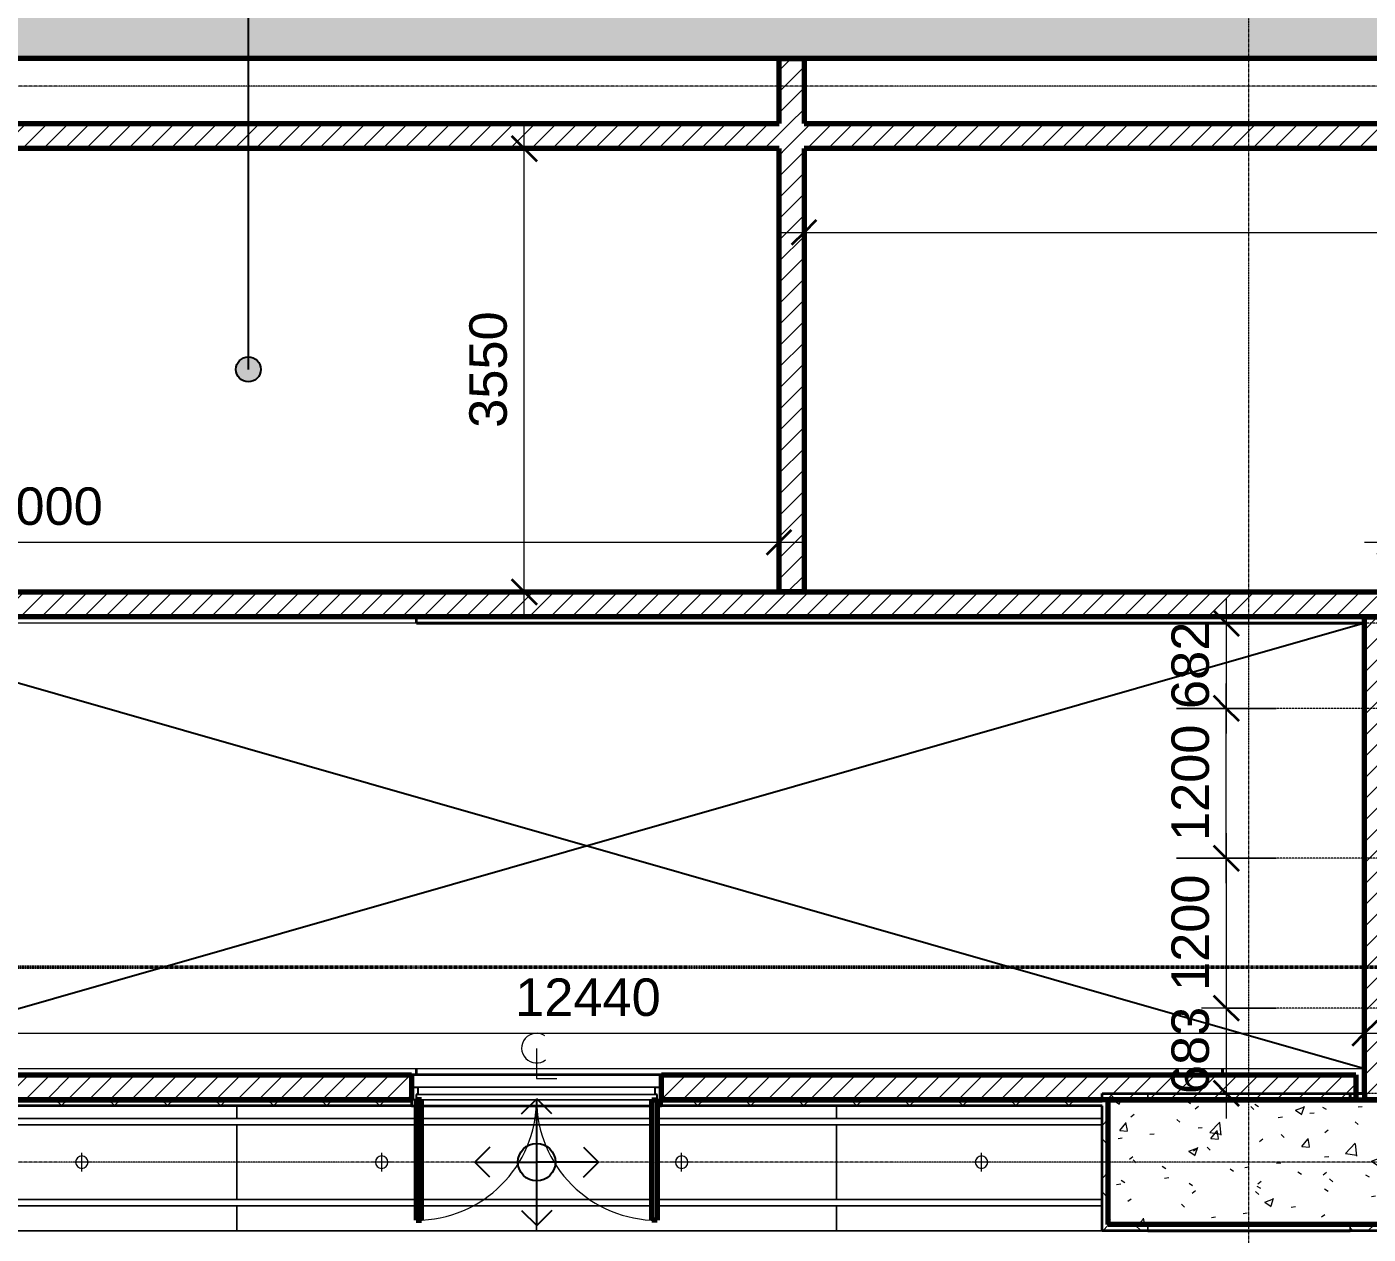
# Model space of a CAD drawing. Header units: millimetres. Extents: x -794326 to -715748, y -17796 to 22353.
# Drawn here: x -765862 to -755128, y 3003 to 12668 of the extents above; entities that cross this region are included whole.
import ezdxf

# ---------------------------------------------------------------- set-up
doc = ezdxf.new("R2010")
doc.units = ezdxf.units.MM
doc.linetypes.add('DPA_Grid _ Level 100', pattern=[10, 5.5, -1.6, 1.3, -1.6])
doc.linetypes.add('DPA_Hidden 50', pattern=[3, 2, -1])
for name, color, linetype, lineweight in [('_ _ A-DETL-OPENING', 1, 'Continuous', 25), ('A-ANNO-DIMS', 1, 'Continuous', 9), ('A-ANNO-DIMS-100', 1, 'Continuous', 9), ('A-ANNO-NOTE', 3, 'Continuous', 25), ('A-CLNG', 2, 'Continuous', 9), ('A-CLNG-PATT', 2, 'Continuous', 9), ('A-COLS', 5, 'Continuous', 70), ('A-COLS-E', 1, 'Continuous', 35), ('A-DETL', 1, 'Continuous', 70), ('A-DETL-GENF', 2, 'Continuous', 35), ('A-DOOR', 3, 'Continuous', 70), ('A-DOOR-E', 2, 'Continuous', 25), ('A-DOOR-FRAM', 3, 'Continuous', 25), ('A-FLOR-E', 2, 'Continuous', 35), ('A-GLAZ-CURT', 2, 'Continuous', 9), ('A-ROOM-IDEN', 3, 'Continuous', 25), ('A-WALL', 5, 'Continuous', 35), ('A-WALL-FNSH', 2, 'Continuous', 35), ('A-WALL-PATT', 1, 'Continuous', 35), ('E-LITE-EQPM', 2, 'Continuous', 35), ('G-ANNO-SECL', 3, 'Continuous', 9), ('S-GRID', 251, 'Continuous', 9), ('WALL-E', 2, 'Continuous', 35)]:
    doc.layers.add(name, color=color, linetype=linetype, lineweight=lineweight)
doc.styles.add('Arial_2', font='arial.ttf', dxfattribs={"height": 300})
doc.dimstyles.new('DPA-DIM-3_0_T-T', dxfattribs={"dimscale": 304.8, "dimtxt": 306.07782, "dimasz": 0.656168, "dimexe": 0.656168, "dimexo": 0.0625, "dimgap": 0.164042, "dimtad": 1, "dimdec": 0, "dimzin": 0, "dimdsep": 46, "dimtxsty": 'Arial_2', "dimblk1": 'OBLIQUE', "dimblk2": 'OBLIQUE', "dimsah": 1, "dimcen": 0.09, "dimdle": 0.656168, "dimadec": 8, "dimazin": 0, "dimtfac": 1, "dimtdec": 4, "dimtix": 1, "dimtmove": 0, "dimatfit": 3, "dimfxl": 1.312336, "dimfxlon": 1, "dimtvp": 1, "dimtolj": 1, "dimtzin": 0, "dimarcsym": 2})
pattern_1 = [(50, (0, 0), (728.7365, -63.7558), [76.2, -838.2]), (355, (0, 0), (-140.9716, 764.2276), [60.96, -670.56]), (100.451, (60.7, -5.3), (587.77, 700.46675), [64.76, -712.36]), (46.184, (0, 203.2), (1084.3162, -168.171), [114.3, -1257.3]), (96.636, (90.4, 189.2), (949.6099, 989.7098), [97.14, -1068.54]), (351.184, (0, 203.2), (949.6206, 989.7012), [91.44, -1005.84]), (21, (101.6, 152.4), (606.45787, -409.06057), [76.2, -838.2]), (326, (101.6, 152.4), (247.20834, 736.7529), [60.96, -670.56]), (71.451, (152.14, 118.3), (853.66825, 327.6855), [64.76, -712.36]), (37.5, (0, 0), (12.35469, 338.22012), [33.528, -628.904, 33.528, -647.192, -673.1]), (37.5, (0, 0), (12.35469, 338.22012), [-1343.152, 33.528, -639.572]), (7.5, (0, 0), (267.27887, 400.72213), [33.528, -354.584, 33.528, -613.664, -256.54]), (7.5, (0, 0), (267.27887, 400.72213), [-1035.304, 33.528, -223.012]), (327.5, (-226.57, 0), (542.36333, -22.91534), [33.528, -220.472, 33.528, -758.952, -1051.56]), (327.5, (-226.57, 0), (542.36333, -22.91534), [-1046.48, 33.528, -1018.032]), (317.5, (-328.17, 0), (592.51696, 101.7071), [33.528, -296.672, 33.528, -492.76, -746.76]), (317.5, (-328.17, 0), (592.51696, 101.7071), [-856.488, 33.528, -713.232])]
pattern_2 = [(45, (0, 0), (-84.852814, 84.852814), [])]
pattern_3 = [(45, (0, 0), (-212.13203, 212.13203), []), (135, (0, 0), (-212.13203, -212.13203), [])]

# ---------------------------------------------------------------- blocks, each defined once
blk = doc.blocks.new('DPA_DR-DB-SW - D28_2000x2550 mm-12778001-4282-01 ENLARGED LOWER PLATFORM LEVEL - REFLECTED CEILING PLAN - SHEET 3')
at = {"layer": 'A-DOOR'}
for p, q in [((-965, 1071.35), (-922, 1071.35)), ((-965, 106.35), (-965, 1071.35)), ((-922, 1071.35), (-922, 106.35)), ((922, 1071.35), (922, 106.35)), ((965, 1071.35), (922, 1071.35)), ((965, 106.35), (965, 1071.35)), ((-922, 106.35), (-965, 106.35)), ((922, 106.35), (965, 106.35))]:
    blk.add_line(p, q, dxfattribs=at)
at = {"layer": 'A-DOOR-E', "lineweight": 9}
for centre, start, end in [((-965, 106.35), 360, 90), ((965, 106.35), 90, 180)]:
    blk.add_arc(centre, 965, start, end, dxfattribs=at)
at = {"layer": 'A-DOOR-FRAM'}
for p, q in [((-1000, 106.35), (-965, 106.35)), ((-1000, 6.35), (-1000, 106.35)), ((-950, 6.35), (-1000, 6.35)), ((-965, 106.35), (-965, 63.35)), ((-965, 63.35), (-950, 63.35)), ((-950, 63.35), (-950, 6.35)), ((950, 6.35), (950, 63.35)), ((950, 63.35), (965, 63.35)), ((1000, 6.35), (950, 6.35)), ((965, 63.35), (965, 106.35)), ((965, 106.35), (1000, 106.35)), ((1000, 106.35), (1000, 6.35))]:
    blk.add_line(p, q, dxfattribs=at)
at = {"layer": 'A-DOOR-FRAM', "lineweight": 9}
for p, q in [((-1000, 106.35), (1000, 106.35)), ((-1000, 6.35), (-1000, 106.35)), ((1000, 6.35), (-1000, 6.35)), ((965, 106.35), (-965, 106.35)), ((-965, 106.35), (-965, 63.35)), ((-965, 63.35), (965, 63.35)), ((950, 63.35), (-950, 63.35)), ((-950, 63.35), (-950, 6.35)), ((-950, 6.35), (950, 6.35)), ((950, 6.35), (950, 63.35)), ((965, 63.35), (965, 106.35)), ((1000, 106.35), (1000, 6.35))]:
    blk.add_line(p, q, dxfattribs=at)
blk = doc.blocks.new('System Panel - DPA-AR_Metal Ceiling Rectangular Panel-V29-4282-01 ENLARGED LOWER PLATFORM LEVEL - REFLECTED CEILING PLAN - SHEET 3')
at = {"layer": 'A-GLAZ-CURT'}
for p, q in [((-766307, 4079), (-766307, 3929)), ((-766307, 3929), (-766307, 4079)), ((-764182, 3929), (-764182, 4029)), ((-764182, 4029), (-764182, 3929)), ((-766307, 3929), (-764182, 3929)), ((-764182, 3929), (-766307, 3929))]:
    blk.add_line(p, q, dxfattribs=at)
blk = doc.blocks.new('System Panel - DPA-AR_Metal Ceiling Rectangular Panel-V30-4282-01 ENLARGED LOWER PLATFORM LEVEL - REFLECTED CEILING PLAN - SHEET 3')
at = {"layer": 'A-GLAZ-CURT'}
for p, q in [((-764182, 4029), (-764182, 3929)), ((-764182, 3929), (-764182, 4029)), ((-761782, 3929), (-761782, 4029)), ((-761782, 4029), (-761782, 3929)), ((-764182, 3929), (-762747, 3929)), ((-762747, 3929), (-764182, 3929)), ((-762704, 3929), (-761782, 3929)), ((-761782, 3929), (-762704, 3929))]:
    blk.add_line(p, q, dxfattribs=at)
blk = doc.blocks.new('System Panel - DPA-AR_Metal Ceiling Rectangular Panel-V31-4282-01 ENLARGED LOWER PLATFORM LEVEL - REFLECTED CEILING PLAN - SHEET 3')
at = {"layer": 'A-GLAZ-CURT'}
for p, q in [((-761782, 4029), (-761782, 3929)), ((-761782, 3929), (-761782, 4029)), ((-759382, 3929), (-759382, 4029)), ((-759382, 4029), (-759382, 3929)), ((-761782, 3929), (-760860, 3929)), ((-760860, 3929), (-761782, 3929)), ((-760817, 3929), (-759382, 3929)), ((-759382, 3929), (-760817, 3929))]:
    blk.add_line(p, q, dxfattribs=at)
blk = doc.blocks.new('System Panel - DPA-AR_Metal Ceiling Rectangular Panel-V32-4282-01 ENLARGED LOWER PLATFORM LEVEL - REFLECTED CEILING PLAN - SHEET 3')
at = {"layer": 'A-GLAZ-CURT'}
for p, q in [((-759382, 4029), (-759382, 3929)), ((-759382, 3929), (-759382, 4029)), ((-759382, 3929), (-757257, 3929)), ((-757257, 3929), (-759382, 3929))]:
    blk.add_line(p, q, dxfattribs=at)
blk = doc.blocks.new('System Panel - DPA-AR_Metal Ceiling Rectangular Panel-V18-4282-01 ENLARGED LOWER PLATFORM LEVEL - REFLECTED CEILING PLAN - SHEET 3')
at = {"layer": 'A-GLAZ-CURT'}
for p, q in [((-780057, 4129), (-782182, 4129)), ((-782182, 4129), (-782182, 3929)), ((-782182, 3929), (-782182, 4129)), ((-782182, 4129), (-780057, 4129)), ((-780057, 3929), (-780057, 4129)), ((-780057, 4129), (-780057, 3929)), ((-782182, 3929), (-780057, 3929)), ((-780057, 3929), (-782182, 3929))]:
    blk.add_line(p, q, dxfattribs=at)
blk = doc.blocks.new('System Panel - DPA-AR_Metal Ceiling Rectangular Panel-V33-4282-01 ENLARGED LOWER PLATFORM LEVEL - REFLECTED CEILING PLAN - SHEET 3')
at = {"layer": 'A-GLAZ-CURT'}
for p, q in [((-762747, 3229), (-764182, 3229)), ((-764182, 3229), (-764182, 3029)), ((-764182, 3029), (-764182, 3229)), ((-764182, 3229), (-762747, 3229)), ((-761782, 3229), (-762704, 3229)), ((-762704, 3229), (-761782, 3229)), ((-761782, 3029), (-761782, 3229)), ((-761782, 3229), (-761782, 3029)), ((-764182, 3029), (-761782, 3029)), ((-761782, 3029), (-764182, 3029))]:
    blk.add_line(p, q, dxfattribs=at)
blk = doc.blocks.new('System Panel - DPA-AR_Metal Ceiling Rectangular Panel-V34-4282-01 ENLARGED LOWER PLATFORM LEVEL - REFLECTED CEILING PLAN - SHEET 3')
at = {"layer": 'A-GLAZ-CURT'}
for p, q in [((-760860, 3229), (-761782, 3229)), ((-761782, 3229), (-761782, 3029)), ((-761782, 3029), (-761782, 3229)), ((-761782, 3229), (-760860, 3229)), ((-759382, 3229), (-760817, 3229)), ((-760817, 3229), (-759382, 3229)), ((-759382, 3029), (-759382, 3229)), ((-759382, 3229), (-759382, 3029)), ((-761782, 3029), (-759382, 3029)), ((-759382, 3029), (-761782, 3029))]:
    blk.add_line(p, q, dxfattribs=at)
blk = doc.blocks.new('System Panel - DPA-AR_Metal Ceiling Rectangular Panel-V26-4282-01 ENLARGED LOWER PLATFORM LEVEL - REFLECTED CEILING PLAN - SHEET 3')
at = {"layer": 'A-GLAZ-CURT'}
for p, q in [((-768657, 3229), (-770782, 3229)), ((-770782, 3229), (-770782, 3029)), ((-770782, 3029), (-770782, 3229)), ((-770782, 3229), (-768657, 3229)), ((-770782, 3029), (-768657, 3029)), ((-768657, 3029), (-770782, 3029))]:
    blk.add_line(p, q, dxfattribs=at)
blk = doc.blocks.new('System Panel - DPA-AR_Metal Ceiling Rectangular Panel-V22-4282-01 ENLARGED LOWER PLATFORM LEVEL - REFLECTED CEILING PLAN - SHEET 3')
at = {"layer": 'A-GLAZ-CURT'}
for p, q in [((-780057, 3879), (-782182, 3879)), ((-782182, 3879), (-782182, 3279)), ((-782182, 3279), (-782182, 3879)), ((-782182, 3879), (-780057, 3879)), ((-780057, 3279), (-780057, 3879)), ((-780057, 3879), (-780057, 3279)), ((-782182, 3279), (-780057, 3279)), ((-780057, 3279), (-782182, 3279))]:
    blk.add_line(p, q, dxfattribs=at)
blk = doc.blocks.new('System Panel - DPA-AR_Metal Ceiling Rectangular Panel-V35-4282-01 ENLARGED LOWER PLATFORM LEVEL - REFLECTED CEILING PLAN - SHEET 3')
at = {"layer": 'A-GLAZ-CURT'}
for p, q in [((-762747, 3879), (-764182, 3879)), ((-764182, 3879), (-764182, 3279)), ((-764182, 3279), (-764182, 3879)), ((-764182, 3879), (-762747, 3879)), ((-761782, 3879), (-762704, 3879)), ((-762704, 3879), (-761782, 3879)), ((-761782, 3279), (-761782, 3879)), ((-761782, 3879), (-761782, 3279)), ((-764182, 3279), (-762747, 3279)), ((-762747, 3279), (-764182, 3279)), ((-762704, 3279), (-761782, 3279)), ((-761782, 3279), (-762704, 3279))]:
    blk.add_line(p, q, dxfattribs=at)
blk = doc.blocks.new('System Panel - DPA-AR_Metal Ceiling Rectangular Panel-V36-4282-01 ENLARGED LOWER PLATFORM LEVEL - REFLECTED CEILING PLAN - SHEET 3')
at = {"layer": 'A-GLAZ-CURT'}
for p, q in [((-760860, 3879), (-761782, 3879)), ((-761782, 3879), (-761782, 3279)), ((-761782, 3279), (-761782, 3879)), ((-761782, 3879), (-760860, 3879)), ((-759382, 3879), (-760817, 3879)), ((-760817, 3879), (-759382, 3879)), ((-759382, 3279), (-759382, 3879)), ((-759382, 3879), (-759382, 3279)), ((-761782, 3279), (-760860, 3279)), ((-760860, 3279), (-761782, 3279)), ((-760817, 3279), (-759382, 3279)), ((-759382, 3279), (-760817, 3279))]:
    blk.add_line(p, q, dxfattribs=at)
blk = doc.blocks.new('System Panel - DPA-AR_Metal Ceiling Rectangular Panel-V28-4282-01 ENLARGED LOWER PLATFORM LEVEL - REFLECTED CEILING PLAN - SHEET 3')
at = {"layer": 'A-GLAZ-CURT'}
for p, q in [((-768657, 3879), (-770782, 3879)), ((-770782, 3879), (-770782, 3279)), ((-770782, 3279), (-770782, 3879)), ((-770782, 3879), (-768657, 3879)), ((-770782, 3279), (-768657, 3279)), ((-768657, 3279), (-770782, 3279))]:
    blk.add_line(p, q, dxfattribs=at)
blk = doc.blocks.new('LGF_DL_SAA_LowPower_DL1a - LGF_DL_SAA_LowPower_DL1a-8832329-4282-01 ENLARGED LOWER PLATFORM LEVEL - REFLECTED CEILING PLAN - SHEET 3')
at = {"layer": 'A-DETL-GENF', "lineweight": 9}
for p, q in [((72.5, 0), (-72.5, 0)), ((0, 75), (0, -75))]:
    blk.add_line(p, q, dxfattribs=at)
blk.add_circle((0, 0), 50, dxfattribs=at)
blk = doc.blocks.new('DIMBLOCK15-4282-01 ENLARGED LOWER PLATFORM LEVEL - REFLECTED CEILING PLAN - SHEET 3')
at = {"layer": 'A-ANNO-DIMS-100'}
for p, q in [((-759642, 11422), (-759642, 10822)), ((-759642, 11022), (-759642, 11422)), ((-745742, 11422), (-745742, 10822)), ((-745742, 11022), (-745742, 11422)), ((-759842, 11022), (-745542, 11022))]:
    blk.add_line(p, q, dxfattribs=at)
at = {"layer": 'A-ANNO-DIMS-100', "lineweight": 35}
for p, q in [((-759642, 11022), (-759542, 11122)), ((-745742, 11022), (-745642, 11122)), ((-759642, 11022), (-759742, 10922)), ((-745742, 11022), (-745842, 10922))]:
    blk.add_line(p, q, dxfattribs=at)
at = {"layer": 'A-ANNO-DIMS-100', "color": 0, "insert": (-753269, 11461), "char_height": 300, "width": 1384.41, "attachment_point": 1, "line_spacing_factor": 0.941778, "style": 'Arial_2'}
blk.add_mtext('13900', dxfattribs=at)
blk = doc.blocks.new('_Oblique')
at = {"color": 0, "linetype": 'ByBlock', "lineweight": -2}
blk.add_line((-0.5, -0.5), (0.5, 0.5), dxfattribs=at)
blk = doc.blocks.new('DIMBLOCK18-4282-01 ENLARGED LOWER PLATFORM LEVEL - REFLECTED CEILING PLAN - SHEET 3')
at = {"layer": 'A-ANNO-DIMS-100'}
for p, q in [((-761881, 7944), (-761881, 11894)), ((-762281, 11694), (-761681, 11694)), ((-761881, 11694), (-762281, 11694)), ((-762281, 8144), (-761681, 8144)), ((-761881, 8144), (-762281, 8144))]:
    blk.add_line(p, q, dxfattribs=at)
at = {"layer": 'A-ANNO-DIMS-100', "lineweight": 35}
for p, q in [((-761881, 11694), (-761981, 11794)), ((-761881, 11694), (-761781, 11594)), ((-761881, 8144), (-761981, 8244)), ((-761881, 8144), (-761781, 8044))]:
    blk.add_line(p, q, dxfattribs=at)
at = {"layer": 'A-ANNO-DIMS-100', "color": 0, "insert": (-762321, 9458), "char_height": 300, "width": 1107.53, "attachment_point": 1, "rotation": 90, "line_spacing_factor": 0.941778, "style": 'Arial_2'}
blk.add_mtext('3550', dxfattribs=at)
blk = doc.blocks.new('DIMBLOCK20-4282-01 ENLARGED LOWER PLATFORM LEVEL - REFLECTED CEILING PLAN - SHEET 3')
at = {"layer": 'A-ANNO-DIMS-100'}
for p, q in [((-767597, 5011), (-767597, 4411)), ((-767597, 4611), (-767597, 5011)), ((-755157, 5011), (-755157, 4411)), ((-755157, 4611), (-755157, 5011)), ((-767797, 4611), (-754957, 4611))]:
    blk.add_line(p, q, dxfattribs=at)
at = {"layer": 'A-ANNO-DIMS-100', "lineweight": 35}
for p, q in [((-767597, 4611), (-767497, 4711)), ((-755157, 4611), (-755057, 4711)), ((-767597, 4611), (-767697, 4511)), ((-755157, 4611), (-755257, 4511))]:
    blk.add_line(p, q, dxfattribs=at)
at = {"layer": 'A-ANNO-DIMS-100', "color": 0, "insert": (-761954, 5050), "char_height": 300, "width": 1384.41, "attachment_point": 1, "line_spacing_factor": 0.941778, "style": 'Arial_2'}
blk.add_mtext('12440', dxfattribs=at)
blk = doc.blocks.new('DIMBLOCK32-4282-01 ENLARGED LOWER PLATFORM LEVEL - REFLECTED CEILING PLAN - SHEET 3')
at = {"layer": 'A-ANNO-DIMS-100'}
for p, q in [((-756263, 5812), (-756263, 7412)), ((-756663, 7212), (-756063, 7212)), ((-756263, 7212), (-756663, 7212)), ((-756663, 6012), (-756063, 6012)), ((-756263, 6012), (-756663, 6012))]:
    blk.add_line(p, q, dxfattribs=at)
at = {"layer": 'A-ANNO-DIMS-100', "lineweight": 35}
for p, q in [((-756263, 7212), (-756363, 7312)), ((-756263, 7212), (-756163, 7112)), ((-756263, 6012), (-756363, 6112)), ((-756263, 6012), (-756163, 5912))]:
    blk.add_line(p, q, dxfattribs=at)
at = {"layer": 'A-ANNO-DIMS-100', "color": 0, "insert": (-756702, 6150), "char_height": 300, "width": 1107.53, "attachment_point": 1, "rotation": 90, "line_spacing_factor": 0.941778, "style": 'Arial_2'}
blk.add_mtext('1200', dxfattribs=at)
blk = doc.blocks.new('DIMBLOCK33-4282-01 ENLARGED LOWER PLATFORM LEVEL - REFLECTED CEILING PLAN - SHEET 3')
at = {"layer": 'A-ANNO-DIMS-100'}
for p, q in [((-756263, 5012), (-756263, 3929)), ((-755863, 4812), (-756463, 4812)), ((-756263, 4812), (-755863, 4812)), ((-755863, 4129), (-756463, 4129)), ((-756263, 4129), (-755863, 4129))]:
    blk.add_line(p, q, dxfattribs=at)
at = {"layer": 'A-ANNO-DIMS-100', "lineweight": 35}
for p, q in [((-756263, 4812), (-756363, 4912)), ((-756263, 4812), (-756163, 4712)), ((-756263, 4129), (-756363, 4229)), ((-756263, 4129), (-756163, 4029))]:
    blk.add_line(p, q, dxfattribs=at)
at = {"layer": 'A-ANNO-DIMS-100', "color": 0, "insert": (-756702, 4124), "char_height": 300, "width": 830.65, "attachment_point": 1, "rotation": 90, "line_spacing_factor": 0.941778, "style": 'Arial_2'}
blk.add_mtext('683', dxfattribs=at)
blk = doc.blocks.new('DIMBLOCK34-4282-01 ENLARGED LOWER PLATFORM LEVEL - REFLECTED CEILING PLAN - SHEET 3')
at = {"layer": 'A-ANNO-DIMS-100'}
for p, q in [((-756263, 6212), (-756263, 4612)), ((-755863, 6012), (-756463, 6012)), ((-756263, 6012), (-755863, 6012)), ((-755863, 4812), (-756463, 4812)), ((-756263, 4812), (-755863, 4812))]:
    blk.add_line(p, q, dxfattribs=at)
at = {"layer": 'A-ANNO-DIMS-100', "lineweight": 35}
for p, q in [((-756263, 6012), (-756363, 6112)), ((-756263, 6012), (-756163, 5912)), ((-756263, 4812), (-756363, 4912)), ((-756263, 4812), (-756163, 4712))]:
    blk.add_line(p, q, dxfattribs=at)
at = {"layer": 'A-ANNO-DIMS-100', "color": 0, "insert": (-756702, 4950), "char_height": 300, "width": 1107.53, "attachment_point": 1, "rotation": 90, "line_spacing_factor": 0.941778, "style": 'Arial_2'}
blk.add_mtext('1200', dxfattribs=at)
blk = doc.blocks.new('DIMBLOCK35-4282-01 ENLARGED LOWER PLATFORM LEVEL - REFLECTED CEILING PLAN - SHEET 3')
at = {"layer": 'A-ANNO-DIMS-100'}
for p, q in [((-756263, 8094), (-756263, 7012)), ((-755863, 7894), (-756463, 7894)), ((-756263, 7894), (-755863, 7894)), ((-755863, 7212), (-756463, 7212)), ((-756263, 7212), (-755863, 7212))]:
    blk.add_line(p, q, dxfattribs=at)
at = {"layer": 'A-ANNO-DIMS-100', "lineweight": 35}
for p, q in [((-756263, 7894), (-756363, 7994)), ((-756263, 7894), (-756163, 7794)), ((-756263, 7212), (-756363, 7312)), ((-756263, 7212), (-756163, 7112))]:
    blk.add_line(p, q, dxfattribs=at)
at = {"layer": 'A-ANNO-DIMS-100', "color": 0, "insert": (-756702, 7207), "char_height": 300, "width": 830.65, "attachment_point": 1, "rotation": 90, "line_spacing_factor": 0.941778, "style": 'Arial_2'}
blk.add_mtext('682', dxfattribs=at)
blk = doc.blocks.new('DIMBLOCK36-4282-01 ENLARGED LOWER PLATFORM LEVEL - REFLECTED CEILING PLAN - SHEET 3')
at = {"layer": 'A-ANNO-DIMS-100'}
for p, q in [((-754957, 8942), (-754957, 8342)), ((-754957, 8542), (-754957, 8942)), ((-753175, 8942), (-753175, 8342)), ((-753175, 8542), (-753175, 8942)), ((-755157, 8542), (-753175, 8542))]:
    blk.add_line(p, q, dxfattribs=at)
at = {"layer": 'A-ANNO-DIMS-100', "lineweight": 35}
for p, q in [((-754957, 8542), (-754857, 8642)), ((-753175, 8542), (-753075, 8642)), ((-754957, 8542), (-755057, 8442)), ((-753175, 8542), (-753275, 8442))]:
    blk.add_line(p, q, dxfattribs=at)
at = {"layer": 'A-ANNO-DIMS-100', "color": 0, "insert": (-754527, 8981), "char_height": 300, "width": 1107.53, "attachment_point": 1, "line_spacing_factor": 0.941778, "style": 'Arial_2'}
blk.add_mtext('1783', dxfattribs=at)
blk = doc.blocks.new('DIMBLOCK65-4282-01 ENLARGED LOWER PLATFORM LEVEL - REFLECTED CEILING PLAN - SHEET 3')
at = {"layer": 'A-ANNO-DIMS-100'}
for p, q in [((-771842, 8942), (-771842, 8342)), ((-771842, 8542), (-771842, 8942)), ((-759842, 8942), (-759842, 8342)), ((-759842, 8542), (-759842, 8942)), ((-772042, 8542), (-759642, 8542))]:
    blk.add_line(p, q, dxfattribs=at)
at = {"layer": 'A-ANNO-DIMS-100', "lineweight": 35}
for p, q in [((-771842, 8542), (-771742, 8642)), ((-759842, 8542), (-759742, 8642)), ((-771842, 8542), (-771942, 8442)), ((-759842, 8542), (-759942, 8442))]:
    blk.add_line(p, q, dxfattribs=at)
at = {"layer": 'A-ANNO-DIMS-100', "color": 0, "insert": (-766419, 8981), "char_height": 300, "width": 1384.41, "attachment_point": 1, "line_spacing_factor": 0.941778, "style": 'Arial_2'}
blk.add_mtext('12000', dxfattribs=at)
blk = doc.blocks.new('M_Centreline - Centreline-12570908-4282-01 ENLARGED LOWER PLATFORM LEVEL - REFLECTED CEILING PLAN - SHEET 3')
at = {"layer": 'A-ANNO-NOTE', "lineweight": 18}
for p, q in [((-0.01, 0.59), (-0.01, -1.79)), ((-0.01, -1.79), (1.62, -1.79))]:
    blk.add_line(p, q, dxfattribs=at)
blk.add_arc((-0.01, 0.63), 1.19, 55.7755, 308.0372, dxfattribs=at)
blk = doc.blocks.new('DPA_AN_Setting out - Center-8732820-4282-01 ENLARGED LOWER PLATFORM LEVEL - REFLECTED CEILING PLAN - SHEET 3')
at = {"layer": 'A-ANNO-NOTE'}
for p, q in [((-1.21, 3.88), (0, 5.08)), ((1.21, 3.88), (0, 5.08)), ((0, 0), (0, 5.08)), ((-3.74, 1.21), (-4.95, 0)), ((3.74, 1.21), (4.95, 0)), ((-3.74, -1.21), (-4.95, 0)), ((-4.95, 0), (0, 0)), ((4.95, 0), (0, 0)), ((3.74, -1.21), (4.95, 0)), ((0, -5.08), (0, 0)), ((-1.21, -3.88), (0, -5.08)), ((1.21, -3.88), (0, -5.08))]:
    blk.add_line(p, q, dxfattribs=at)
blk.add_circle((0, 0), 1.5, dxfattribs=at)

msp = doc.modelspace()

# ---------------------------------------------------------------- hatches: boundary and pattern name
at = {"layer": 'A-CLNG-PATT', "lineweight": 25}
h = msp.add_hatch(dxfattribs=at)
h.set_pattern_fill('FP_4', color=256, style=0, pattern_type=2)
h.set_pattern_definition([(270, (-843587.7, 6012), (-3117.69, -2e-13), [1200, 0]), (270, (-840470, 6012), (-3117.69, -2e-13), [1200, 0]), (180, (-840470, 4886.9), (1e-13, 1200), [3117.69, 0]), (180, (-840470, 5936.9), (1e-13, 1200), [3117.69, 0])])
h.paths.add_polyline_path([(-749114.4, 4129), (-749114.4, 7894), (-754957.4, 7894), (-754957.4, 4594), (-754907.4, 4594), (-754907.4, 4129), (-749121.8, 4129)])
h.paths.add_polyline_path([(-755157.4, 4129), (-755157.4, 4329.3), (-756292.4, 4329.3), (-756292.4, 4279), (-755227.5, 4279), (-755227.5, 4129)])
at = {"layer": 'A-COLS-E', "lineweight": 9}
h = msp.add_hatch(dxfattribs=at)
h.set_pattern_fill('FP_1', color=256, style=0, pattern_type=2)
h.set_pattern_definition(pattern_1)
h.paths.add_polyline_path([(-754957.4, 3079), (-754957.4, 4079), (-757207.4, 4079), (-757207.4, 3079), (-755731, 3079)])
at = {"layer": 'A-ROOM-IDEN'}
h = msp.add_hatch(color=256, dxfattribs=at)
edge = h.paths.add_edge_path()
edge.add_arc((-764088.7, 9925.6), 100, 0, 360)
at = {"layer": 'A-WALL-PATT', "lineweight": 9}
h = msp.add_hatch(dxfattribs=at)
h.set_pattern_fill('FP_1', color=256, style=0, pattern_type=2)
h.set_pattern_definition(pattern_1)
h.paths.add_polyline_path([(-745022.4, 12414), (-745022.4, 13914), (-790483.7, 13914), (-790483.7, 12414), (-755731, 12414)])
h = msp.add_hatch(dxfattribs=at)
h.set_pattern_fill('FP_2', color=256, style=0, pattern_type=2)
h.set_pattern_definition(pattern_2)
h.paths.add_polyline_path([(-759642.4, 11894), (-759642.4, 12414), (-759842.4, 12414), (-759842.4, 11894)])
h = msp.add_hatch(dxfattribs=at)
h.set_pattern_fill('FP_2', color=256, style=0, pattern_type=2)
h.set_pattern_definition(pattern_2)
h.paths.add_polyline_path([(-745742.4, 11694), (-745742.4, 11894), (-777092.4, 11894), (-777092.4, 11694), (-755731, 11694)])
h = msp.add_hatch(dxfattribs=at)
h.set_pattern_fill('FP_2', color=256, style=0, pattern_type=2)
h.set_pattern_definition(pattern_2)
h.paths.add_polyline_path([(-759642.4, 8144), (-759642.4, 11694), (-759842.4, 11694), (-759842.4, 8144)])
h = msp.add_hatch(dxfattribs=at)
h.set_pattern_fill('FP_2', color=256, style=0, pattern_type=2)
h.set_pattern_definition(pattern_2)
h.paths.add_polyline_path([(-755057.4, 7944), (-755057.4, 8144), (-767597.4, 8144), (-767597.4, 7944), (-755731, 7944)])
h = msp.add_hatch(dxfattribs=at)
h.set_pattern_fill('FP_2', color=256, style=0, pattern_type=2)
h.set_pattern_definition(pattern_2)
h.paths.add_polyline_path([(-755157.4, 4078.8), (-754957.4, 4078.8), (-754957.4, 7944), (-755157.4, 7944), (-755157.4, 4128.8)])
h = msp.add_hatch(dxfattribs=at)
h.set_pattern_fill('FP_2', color=256, style=0, pattern_type=2)
h.set_pattern_definition(pattern_2)
h.paths.add_polyline_path([(-755731, 4079), (-755227.5, 4079), (-755227.5, 4279), (-760782.4, 4279), (-760782.4, 4079), (-757257.4, 4079)])
h.paths.add_polyline_path([(-762782.4, 4079), (-762782.4, 4279), (-767597.4, 4279), (-767597.4, 4079), (-764419.2, 4079)])
h = msp.add_hatch(dxfattribs=at)
h.set_pattern_fill('FP_3', color=256, style=0, pattern_type=2)
h.set_pattern_definition(pattern_3)
h.paths.add_polyline_path([(-757257.4, 4029), (-757257.4, 4079), (-760782.4, 4079), (-760782.4, 4029), (-760075.1, 4029)])
h.paths.add_polyline_path([(-762782.4, 4029), (-762782.4, 4079), (-766307.4, 4079), (-766307.4, 4029), (-762823.1, 4029)])
h = msp.add_hatch(dxfattribs=at)
h.set_pattern_fill('FP_3', color=256, style=0, pattern_type=2)
h.set_pattern_definition(pattern_3)
h.paths.add_polyline_path([(-757257.4, 3028.8), (-757207.4, 3028.8), (-757207.4, 4128.8), (-757257.4, 4128.8), (-757257.4, 3755.8)])
h = msp.add_hatch(dxfattribs=at)
h.set_pattern_fill('FP_3', color=256, style=0, pattern_type=2)
h.set_pattern_definition(pattern_3)
h.paths.add_polyline_path([(-756892.4, 4078.8), (-756892.4, 4128.8), (-757207.4, 4128.8), (-757207.4, 4078.8)])
h.paths.add_polyline_path([(-755272.3, 4078.8), (-755157.4, 4078.8), (-755157.4, 4128.8), (-755272.3, 4128.8)])
h = msp.add_hatch(dxfattribs=at)
h.set_pattern_fill('FP_3', color=256, style=0, pattern_type=2)
h.set_pattern_definition(pattern_3)
h.paths.add_polyline_path([(-754907.4, 3028.8), (-754907.4, 3078.8), (-755272.3, 3078.8), (-755272.3, 3028.8)])
h.paths.add_polyline_path([(-757207.4, 3028.8), (-756892.4, 3028.8), (-756892.4, 3078.8), (-757207.4, 3078.8)])

# ---------------------------------------------------------------- linework, layer by layer
at = {"layer": '_ _ A-DETL-OPENING'}
for p, q in [((-755157.4, 7894), (-767547.3, 4343.6)), ((-767547.3, 7879.7), (-755157.4, 4329.3))]:
    msp.add_line(p, q, dxfattribs=at)
at = {"layer": 'A-CLNG'}
for p, q in [((-756292.4, 4329.3), (-756292.4, 4279)), ((-756292.4, 4279), (-756292.4, 4329.3)), ((-755227.5, 4129), (-755157.3, 4129)), ((-755157.3, 4129), (-755227.5, 4129))]:
    msp.add_line(p, q, dxfattribs=at)
at = {"layer": 'A-COLS'}
for p, q in [((-757207.4, 3079), (-757207.4, 4079)), ((-757207.4, 4079), (-754957.4, 4079)), ((-754957.4, 3079), (-757207.4, 3079))]:
    msp.add_line(p, q, dxfattribs=at)
at = {"layer": 'A-DETL', "lineweight": 9}
for p, q in [((-755157.4, 7894), (-767547.3, 7894)), ((-755157.4, 4329.3), (-755157.4, 7894)), ((-767547.3, 4329.3), (-755157.4, 4329.3))]:
    msp.add_line(p, q, dxfattribs=at)
at = {"layer": 'A-DETL', "color": 55, "linetype": 'DPA_Hidden 50', "lineweight": 9}
for p, q in [((-754954.1, 7894), (-756294.1, 7894)), ((-754957.4, 7211.9), (-756294.1, 7211.9)), ((-754957.4, 6011.9), (-756292.4, 6011.9)), ((-754957.4, 4811.9), (-756292.4, 4811.9)), ((-754571.9, 4129), (-756171.9, 4129))]:
    msp.add_line(p, q, dxfattribs=at)
at = {"layer": 'A-FLOR-E'}
for p, q in [((-745022.4, 12414), (-790483.7, 12414)), ((-790483.7, 12414), (-745022.4, 12414)), ((-745022.4, 12414), (-790483.7, 12414)), ((-762743.9, 7944), (-750988.7, 7944)), ((-762743.9, 7894), (-762743.9, 7944)), ((-762743.9, 4279), (-762743.9, 4329.3))]:
    msp.add_line(p, q, dxfattribs=at)
at = {"layer": 'A-ROOM-IDEN'}
msp.add_line((-764088.7, 9925.6), (-764088.7, 16952.3), dxfattribs=at)
msp.add_circle((-764088.7, 9925.6), 100, dxfattribs=at)
at = {"layer": 'A-WALL', "color": 7, "lineweight": 70}
for p, q in [((-745022.4, 12414), (-785882.4, 12414)), ((-759842.4, 11894), (-759842.4, 12414)), ((-759842.4, 12414), (-759642.4, 12414)), ((-759642.4, 12414), (-759642.4, 11894)), ((-771842.4, 11894), (-759842.4, 11894)), ((-759642.4, 11894), (-745742.4, 11894)), ((-759842.4, 11694), (-771842.4, 11694)), ((-759842.4, 8144), (-759842.4, 11694)), ((-759642.4, 11694), (-759642.4, 8144)), ((-745742.4, 11694), (-759642.4, 11694)), ((-767597.4, 8144), (-755057.4, 8144)), ((-759642.4, 8144), (-759842.4, 8144)), ((-755057.4, 7944), (-767597.4, 7944)), ((-755157.4, 4128.8), (-755157.4, 7944)), ((-755157.4, 7944), (-754957.4, 7944)), ((-767597.4, 4279), (-762782.4, 4279)), ((-762782.4, 4279), (-762782.4, 4179)), ((-760782.4, 4179), (-760782.4, 4279)), ((-760782.4, 4279), (-755227.5, 4279)), ((-755227.5, 4279), (-755227.5, 4179)), ((-762782.4, 4079), (-766307.4, 4079)), ((-766307.4, 4079), (-762782.4, 4079)), ((-762782.4, 4179), (-762782.4, 4079)), ((-760782.4, 4079), (-760782.4, 4179)), ((-757257.4, 4079), (-760782.4, 4079)), ((-760782.4, 4079), (-757257.4, 4079)), ((-755227.5, 4079), (-757257.4, 4079)), ((-755227.5, 4179), (-755227.5, 4079)), ((-755157.4, 4128.8), (-755157.4, 4078.8)), ((-754957.4, 4078.8), (-755157.4, 4078.8))]:
    msp.add_line(p, q, dxfattribs=at)
at = {"layer": 'A-WALL', "lineweight": 9}
for p, q in [((-756892.4, 4128.8), (-756892.4, 4078.8)), ((-756892.4, 4078.8), (-756892.4, 4128.8)), ((-756892.4, 3078.8), (-756892.4, 3028.8)), ((-756892.4, 3028.8), (-756892.4, 3078.8)), ((-755272.3, 3028.8), (-755272.3, 3078.8)), ((-755272.3, 3078.8), (-755272.3, 3028.8))]:
    msp.add_line(p, q, dxfattribs=at)
at = {"layer": 'A-WALL-FNSH', "color": 250}
for p, q in [((-762782.4, 4079), (-762782.4, 4029)), ((-760782.4, 4029), (-760782.4, 4079)), ((-757257.4, 4079), (-757257.4, 4128.8)), ((-757257.4, 4128.8), (-757207.4, 4128.8)), ((-757207.4, 4128.8), (-756892.4, 4128.8)), ((-756892.4, 4128.8), (-755272.3, 4128.8)), ((-755272.3, 4128.8), (-755157.4, 4128.8)), ((-755272.3, 4078.8), (-755272.3, 4128.8)), ((-755272.3, 4128.8), (-755272.3, 4078.8)), ((-762782.4, 4029), (-766307.4, 4029)), ((-757257.4, 4029), (-760782.4, 4029)), ((-757257.4, 3028.8), (-757257.4, 4029)), ((-757207.4, 4078.8), (-757207.4, 3078.8)), ((-756892.4, 4078.8), (-757207.4, 4078.8)), ((-755272.3, 4078.8), (-756892.4, 4078.8)), ((-755157.4, 4078.8), (-755272.3, 4078.8)), ((-757207.4, 3028.8), (-757257.4, 3028.8)), ((-757207.4, 3078.8), (-756892.4, 3078.8)), ((-756892.4, 3028.8), (-757207.4, 3028.8)), ((-756892.4, 3078.8), (-755272.3, 3078.8)), ((-755272.3, 3028.8), (-756892.4, 3028.8)), ((-755272.3, 3078.8), (-754957.4, 3078.8)), ((-754907.4, 3028.8), (-755272.3, 3028.8))]:
    msp.add_line(p, q, dxfattribs=at)
at = {"layer": 'G-ANNO-SECL', "linetype": 'DPA_Grid _ Level 100', "lineweight": 50}
msp.add_line((-792515.3, 5139.9), (-718681.7, 5139.9), dxfattribs=at)
at = {"layer": 'S-GRID', "linetype": 'DPA_Grid _ Level 100'}
for p, q in [((-756082.4, -17795.6), (-756082.4, 20540.3)), ((-720981.3, 12194), (-792981.8, 12194)), ((-720981.3, 3579), (-792981.8, 3579))]:
    msp.add_line(p, q, dxfattribs=at)
at = {"layer": 'WALL-E'}
for p, q in [((-756492.4, 12414), (-756292.4, 12414)), ((-756292.4, 12414), (-756492.4, 12414)), ((-762743.9, 7944), (-750988.7, 7944)), ((-756292.4, 7944), (-762743.9, 7944)), ((-752913.5, 7944), (-762743.9, 7944)), ((-762743.9, 7944), (-756292.4, 7944)), ((-750988.7, 7944), (-756292.4, 7944)), ((-756292.4, 7944), (-756242.4, 7944)), ((-756242.4, 7944), (-749041.4, 7944)), ((-762743.9, 7894), (-755157.4, 7894)), ((-756242.4, 7894), (-762743.9, 7894)), ((-756292.4, 7894), (-756242.4, 7894)), ((-756242.4, 7894), (-756292.4, 7894)), ((-755157.4, 7894), (-756242.4, 7894)), ((-756292.4, 4329.3), (-756292.4, 4279)), ((-756292.4, 4279), (-756292.4, 4329.3)), ((-762782.4, 4279), (-762782.4, 4079)), ((-760782.4, 4279), (-762782.4, 4279)), ((-760782.4, 4279), (-760782.4, 4079)), ((-762782.4, 4079), (-762782.4, 4029)), ((-760782.4, 4079), (-760782.4, 4029)), ((-755227.5, 4129), (-755157.3, 4129)), ((-755157.3, 4129), (-755227.5, 4129)), ((-762782.4, 4029), (-762747.4, 4029)), ((-762704.4, 4029), (-760860.4, 4029)), ((-760817.4, 4029), (-760782.4, 4029)), ((-755272.3, 3078.8), (-756892.4, 3078.8)), ((-756892.4, 3028.8), (-755272.3, 3028.8))]:
    msp.add_line(p, q, dxfattribs=at)

# ---------------------------------------------------------------- block references
at = {"layer": 'A-ANNO-NOTE', "xscale": 100, "yscale": 100, "zscale": 100}
for name, p in [('M_Centreline - Centreline-12570908-4282-01 ENLARGED LOWER PLATFORM LEVEL - REFLECTED CEILING PLAN - SHEET 3', (-761782.5, 4429)), ('DPA_AN_Setting out - Center-8732820-4282-01 ENLARGED LOWER PLATFORM LEVEL - REFLECTED CEILING PLAN - SHEET 3', (-761781.8, 3579))]:
    msp.add_blockref(name, p, dxfattribs=at)
at = {"layer": 'A-DOOR-E', "rotation": 180}
msp.add_blockref('DPA_DR-DB-SW - D28_2000x2550 mm-12778001-4282-01 ENLARGED LOWER PLATFORM LEVEL - REFLECTED CEILING PLAN - SHEET 3', (-761782.4, 4185.4), dxfattribs=at)
at = {"layer": 'A-GLAZ-CURT'}
for name, p in [('System Panel - DPA-AR_Metal Ceiling Rectangular Panel-V29-4282-01 ENLARGED LOWER PLATFORM LEVEL - REFLECTED CEILING PLAN - SHEET 3', (0, 0)), ('System Panel - DPA-AR_Metal Ceiling Rectangular Panel-V30-4282-01 ENLARGED LOWER PLATFORM LEVEL - REFLECTED CEILING PLAN - SHEET 3', (0, 0)), ('System Panel - DPA-AR_Metal Ceiling Rectangular Panel-V31-4282-01 ENLARGED LOWER PLATFORM LEVEL - REFLECTED CEILING PLAN - SHEET 3', (0, 0)), ('System Panel - DPA-AR_Metal Ceiling Rectangular Panel-V32-4282-01 ENLARGED LOWER PLATFORM LEVEL - REFLECTED CEILING PLAN - SHEET 3', (0, 0)), ('System Panel - DPA-AR_Metal Ceiling Rectangular Panel-V22-4282-01 ENLARGED LOWER PLATFORM LEVEL - REFLECTED CEILING PLAN - SHEET 3', (15875, 0)), ('System Panel - DPA-AR_Metal Ceiling Rectangular Panel-V35-4282-01 ENLARGED LOWER PLATFORM LEVEL - REFLECTED CEILING PLAN - SHEET 3', (0, 0)), ('System Panel - DPA-AR_Metal Ceiling Rectangular Panel-V36-4282-01 ENLARGED LOWER PLATFORM LEVEL - REFLECTED CEILING PLAN - SHEET 3', (0, 0)), ('System Panel - DPA-AR_Metal Ceiling Rectangular Panel-V28-4282-01 ENLARGED LOWER PLATFORM LEVEL - REFLECTED CEILING PLAN - SHEET 3', (11400, 0)), ('System Panel - DPA-AR_Metal Ceiling Rectangular Panel-V18-4282-01 ENLARGED LOWER PLATFORM LEVEL - REFLECTED CEILING PLAN - SHEET 3', (15875, -900)), ('System Panel - DPA-AR_Metal Ceiling Rectangular Panel-V33-4282-01 ENLARGED LOWER PLATFORM LEVEL - REFLECTED CEILING PLAN - SHEET 3', (0, 0)), ('System Panel - DPA-AR_Metal Ceiling Rectangular Panel-V34-4282-01 ENLARGED LOWER PLATFORM LEVEL - REFLECTED CEILING PLAN - SHEET 3', (0, 0)), ('System Panel - DPA-AR_Metal Ceiling Rectangular Panel-V26-4282-01 ENLARGED LOWER PLATFORM LEVEL - REFLECTED CEILING PLAN - SHEET 3', (11400, 0))]:
    msp.add_blockref(name, p, dxfattribs=at)
at = {"layer": 'E-LITE-EQPM', "extrusion": (0, 0, -1), "rotation": 180}
for p in [(765421.9, 3578.8), (763021.9, 3578.8), (760621.9, 3578.8), (758221.9, 3578.8)]:
    msp.add_blockref('LGF_DL_SAA_LowPower_DL1a - LGF_DL_SAA_LowPower_DL1a-8832329-4282-01 ENLARGED LOWER PLATFORM LEVEL - REFLECTED CEILING PLAN - SHEET 3', p, dxfattribs=at)

# ---------------------------------------------------------------- dimensions: what is measured, and where the dimension line sits
at = {"layer": 'A-ANNO-DIMS'}
for base, p1, p2, override, picture, middle in [((-761881.2, 11694), (-762281.2, 8144), (-762281.2, 11694), {"dimpost": '<>', "dimfxl": 3550.002735}, 'DIMBLOCK18-4282-01 ENLARGED LOWER PLATFORM LEVEL - REFLECTED CEILING PLAN - SHEET 3', (-762084.5, 9919)), ((-756262.8, 7211.9), (-755862.8, 7894), (-755862.8, 7211.9), {"dimpost": '<>', "dimfxl": 682.157599}, 'DIMBLOCK35-4282-01 ENLARGED LOWER PLATFORM LEVEL - REFLECTED CEILING PLAN - SHEET 3', (-756466, 7552.9)), ((-756262.8, 7211.9), (-756662.8, 6011.9), (-756662.8, 7211.9), {"dimpost": '<>', "dimfxl": 1200}, 'DIMBLOCK32-4282-01 ENLARGED LOWER PLATFORM LEVEL - REFLECTED CEILING PLAN - SHEET 3', (-756466, 6611.9)), ((-756262.8, 4811.9), (-755862.8, 6011.9), (-755862.8, 4811.9), {"dimpost": '<>', "dimfxl": 1200}, 'DIMBLOCK34-4282-01 ENLARGED LOWER PLATFORM LEVEL - REFLECTED CEILING PLAN - SHEET 3', (-756466, 5411.9)), ((-756262.8, 4129), (-755862.8, 4811.9), (-755862.8, 4129), {"dimpost": '<>', "dimfxl": 682.841562}, 'DIMBLOCK33-4282-01 ENLARGED LOWER PLATFORM LEVEL - REFLECTED CEILING PLAN - SHEET 3', (-756466.1, 4470.4))]:
    dim = msp.add_linear_dim(base=base, p1=p1, p2=p2, angle=90, dimstyle='DPA-DIM-3_0_T-T', override=override, dxfattribs=at)
    dim.commit()
    dim.dimension.update_dxf_attribs({"geometry": picture, "text_midpoint": middle})
for base, p1, p2, override, picture, middle in [((-745742.4, 11021.8), (-759642.4, 11421.8), (-745742.4, 11421.8), {"dimpost": '<>', "dimfxl": 13900}, 'DIMBLOCK15-4282-01 ENLARGED LOWER PLATFORM LEVEL - REFLECTED CEILING PLAN - SHEET 3', (-752692.4, 11225.1)), ((-759842.4, 8541.7), (-771842.4, 8941.7), (-759842.4, 8941.7), {"dimpost": '<>', "dimfxl": 12000}, 'DIMBLOCK65-4282-01 ENLARGED LOWER PLATFORM LEVEL - REFLECTED CEILING PLAN - SHEET 3', (-765842.4, 8744.9)), ((-753174.6, 8541.7), (-754957.4, 8941.7), (-753174.6, 8941.7), {"dimpost": '<>', "dimfxl": 1782.733122}, 'DIMBLOCK36-4282-01 ENLARGED LOWER PLATFORM LEVEL - REFLECTED CEILING PLAN - SHEET 3', (-754066, 8745)), ((-755157.4, 4610.9), (-767597.4, 5010.9), (-755157.4, 5010.9), {"dimpost": '<>', "dimfxl": 12440.000007}, 'DIMBLOCK20-4282-01 ENLARGED LOWER PLATFORM LEVEL - REFLECTED CEILING PLAN - SHEET 3', (-761377.4, 4814))]:
    dim = msp.add_linear_dim(base=base, p1=p1, p2=p2, dimstyle='DPA-DIM-3_0_T-T', override=override, dxfattribs=at)
    dim.commit()
    dim.dimension.update_dxf_attribs({"geometry": picture, "text_midpoint": middle})

doc.saveas('drawing.dxf')
